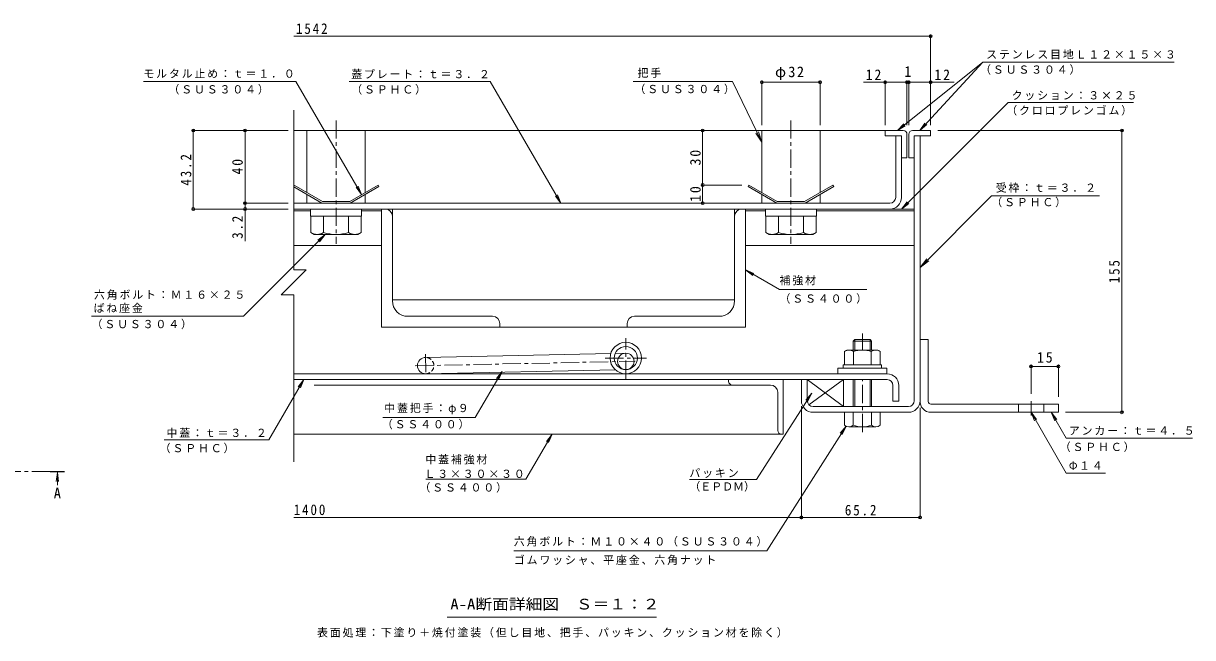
# Model space of a CAD drawing. Units: millimetres on the paper, enlarged 10 times, with parts at other scales. Extents: x -2620 to 2706, y -1962 to 1715.
# Drawn here: x -506 to 2706, y -40 to 1648 of the extents above; entities that cross this region are included whole.
import ezdxf
from ezdxf.enums import TextEntityAlignment as Align

# ---------------------------------------------------------------- set-up
doc = ezdxf.new("R2010")
doc.units = ezdxf.units.MM
doc.header["$LTSCALE"] = 10
doc.header["$PDMODE"] = 32
doc.header["$PDSIZE"] = 8
doc.linetypes.add('CHAIN1', pattern=[8, 5, -1, 1, -1])
doc.linetypes.add('DASHED1', pattern=[1.8, 1.2, -0.6])
for name, color, linetype, lineweight in [('0-2_仕上', 3, 'Continuous', 9), ('0-5_寸法', 2, 'DASHED1', 9), ('D-1', 2, 'Continuous', 9), ('D-2', 3, 'Continuous', 9), ('D-3', 4, 'Continuous', 9), ('D-5', 7, 'Continuous', 9), ('D-6', 6, 'Continuous', 9), ('D-7', 5, 'Continuous', 5), ('D-8', 5, 'Continuous', 5), ('D-9', 134, 'Continuous', 5), ('D-A', 3, 'Continuous', 9), ('D-B', 6, 'Continuous', 9), ('D-C', 5, 'Continuous', 5), ('D-E', 3, 'Continuous', 9), ('D-F', 7, 'Continuous', 9)]:
    doc.layers.add(name, color=color, linetype=linetype, lineweight=lineweight)
doc.styles.add('ＭＳ ゴシック', font='')
doc.styles.get('ＭＳ ゴシック').set_extended_font_data('MS Gothic')

msp = doc.modelspace()

# ---------------------------------------------------------------- linework, layer by layer
at = {"layer": '0-2_仕上', "color": 4, "linetype": 'CHAIN1'}
msp.add_line((-433.02, 416.02), (-1017.08, 416.02), dxfattribs=at)
at = {"layer": '0-2_仕上', "color": 4}
for q in [(-416.28, 389.24), (-409.76, 389.24), (-413.02, 378.42)]:
    msp.add_line((-413.02, 414.02), q, dxfattribs=at)
msp.add_solid([(-393.02, 414.02), (-393.02, 418.02), (-433.02, 414.02), (-433.02, 418.02)], dxfattribs=at)
at = {"layer": 'D-1'}
for p, q in [((1941.41, 611), (1941.41, 1339)), ((1957.41, 611), (1957.41, 1339)), ((1647.41, 611), (1647.41, 669)), ((1663.41, 595), (1925.41, 595)), ((1663.41, 579), (1773.91, 579)), ((1925.41, 579), (1823.91, 579))]:
    msp.add_line(p, q, dxfattribs=at)
msp.add_lwpolyline([(1631.41, 611), (1631.41, 669), (1647.41, 669)], dxfattribs=at)
for centre, radius, start, end in [((1663.41, 611), 32, 180, 270), ((1663.41, 611), 16, 180, 270), ((1925.41, 611), 16, 270, 0), ((1925.41, 611), 32, 270, 0)]:
    msp.add_arc(centre, radius, start, end, dxfattribs=at)
at = {"layer": 'D-2'}
for p, q in [((1906.41, 1339), (1890.41, 1339)), ((1890.41, 1170), (1890.41, 1339)), ((1906.41, 1170), (1906.41, 1339)), ((1874.41, 1154), (236.41, 1154)), ((236.41, 1138), (1874.41, 1138))]:
    msp.add_line(p, q, dxfattribs=at)
at = {"layer": 'D-2', "linetype": 'CHAIN1'}
for p, q in [((1148.91, 671.51), (1148.91, 782.49)), ((1092.17, 728.25), (1205.65, 728.25))]:
    msp.add_line(p, q, dxfattribs=at)
at = {"layer": 'D-2'}
for radius in [43.25, 31.75]:
    msp.add_circle((1148.91, 728.25), radius, dxfattribs=at)
for radius in [16, 32]:
    msp.add_arc((1874.41, 1170), radius, 270, 0, dxfattribs=at)
at = {"layer": 'D-3'}
for p, q in [((1861.41, 1354), (236.41, 1354)), ((1911.41, 1354), (1861.41, 1354)), ((1861.41, 1354), (1861.41, 1339)), ((1936.41, 1354), (1986.41, 1354)), ((1986.41, 1354), (1986.41, 1339)), ((1921.41, 1344), (1921.41, 1279)), ((1926.41, 1344), (1926.41, 1279)), ((1986.41, 1339), (1941.41, 1339)), ((1941.41, 1279), (1941.41, 1339)), ((1906.41, 1279), (1921.41, 1279)), ((1941.41, 1279), (1926.41, 1279)), ((237.22, 1204), (236.41, 1202.6)), ((236.41, 1198.7), (313.82, 1154)), ((237.22, 1204), (315.16, 1159)), ((468.11, 1204), (390.16, 1159)), ((470.61, 1199.67), (391.5, 1154)), ((468.11, 1204), (470.61, 1199.67)), ((1487.22, 1204), (1484.72, 1199.67)), ((1484.72, 1199.67), (1563.82, 1154)), ((1487.22, 1204), (1565.16, 1159)), ((1718.11, 1204), (1640.16, 1159)), ((1720.61, 1199.67), (1641.5, 1154)), ((1718.11, 1204), (1720.61, 1199.67)), ((315.16, 1159), (390.16, 1159)), ((1565.16, 1159), (1640.16, 1159)), ((313.82, 1154), (391.5, 1154)), ((1563.82, 1154), (1641.5, 1154))]:
    msp.add_line(p, q, dxfattribs=at)
msp.add_lwpolyline([(1861.41, 1339), (1906.41, 1339), (1906.41, 1279)], dxfattribs=at)
for centre, start, end in [((1911.41, 1344), 0, 90), ((1936.41, 1344), 90, 180)]:
    msp.add_arc(centre, 10, start, end, dxfattribs=at)
at = {"layer": 'D-5'}
for p, q in [((2129.96, 1541.4), (1895.32, 1354)), ((2129.96, 1541.4), (1956.44, 1354)), ((2129.96, 1541.4), (2655.8, 1541.4)), ((-176.3, 1488.75), (242.64, 1488.75)), ((389.12, 1488.75), (776.3, 1488.75)), ((970.59, 1154), (776.3, 1488.75)), ((1442.25, 1488.75), (1169, 1488.75)), ((1442.25, 1488.75), (1522.66, 1321.66)), ((2199.47, 1430.77), (1906.7, 1138)), ((2199.47, 1430.77), (2544.01, 1430.77)), ((1522.66, 1321.66), (1513.29, 1350.16)), ((1895.33, 1354.01), (1912.66, 1372.03)), ((1895.33, 1354.01), (1916.73, 1366.93)), ((1956.44, 1354), (1970.89, 1374.41)), ((1956.44, 1354), (1975.68, 1369.97)), ((1522.66, 1321.66), (1506.24, 1346.77)), ((423.02, 1177.97), (413.4, 1201.05)), ((970.59, 1154), (955.33, 1173.8)), ((970.59, 1154), (960.97, 1177.08)), ((1906.7, 1138), (1921.92, 1157.84)), ((2153.81, 1174.39), (1957.41, 977.31)), ((2153.81, 1174.39), (2450.15, 1174.39)), ((1906.7, 1138), (1926.53, 1153.22)), ((322.66, 1068), (302.83, 1052.78)), ((1957.41, 977.31), (1975.63, 1001.15)), ((1477.66, 970.66), (1497.5, 955.44)), ((1957.41, 977.31), (1981.18, 995.62)), ((98, 843.34), (-318.99, 843.34)), ((808.93, 691.65), (793.66, 671.86)), ((808.93, 691.65), (799.31, 668.58)), ((168.07, 503.18), (264.32, 669)), ((264.32, 669), (249.05, 649.2)), ((264.32, 669), (254.7, 645.93)), ((1508.17, 393.88), (1659.9, 631.99)), ((1659.9, 631.99), (1643.83, 612.84)), ((1659.9, 631.99), (1649.33, 609.33)), ((2262.41, 579), (2271.98, 555.91)), ((2262.41, 579), (2277.63, 559.17)), ((2262.41, 579), (2358.82, 412.01)), ((2317.71, 579), (2358.82, 507.79)), ((2317.71, 579), (2327.28, 555.91)), ((2317.71, 579), (2332.93, 559.17)), ((874.21, 395.06), (946.15, 519)), ((946.15, 519), (930.89, 499.2)), ((946.15, 519), (936.53, 495.93)), ((1535.95, 197.87), (1754.37, 540.63)), ((1754.37, 540.63), (1738.29, 521.48)), ((1754.37, 540.63), (1743.8, 517.97)), ((-119.65, 503.18), (168.07, 503.18)), ((2358.82, 507.79), (2706.26, 507.79)), ((599.39, 395.06), (874.21, 395.06)), ((1323.61, 393.88), (1508.17, 393.88)), ((2358.82, 412.01), (2466.88, 412.01)), ((841.22, 197.87), (1535.95, 197.87)), ((1232.93, 15.66), (657.93, 15.66))]:
    msp.add_line(p, q, dxfattribs=at)
for points in [[(242.64, 1488.75), (423.02, 1177.97), (407.75, 1197.77)], [(98, 843.34), (322.66, 1068), (307.44, 1048.17)], [(1811.26, 916.62), (1571.26, 916.62), (1477.66, 970.66), (1500.76, 961.09)], [(481.53, 564.74), (735.26, 564.74), (808.93, 691.65)]]:
    msp.add_lwpolyline(points, dxfattribs=at)
at = {"layer": 'D-6'}
for p, q in [((1941.41, 1248), (1941.41, 1233)), ((236.41, 1138), (1941.41, 1138)), ((236.41, 1133), (282.66, 1133)), ((422.66, 1133), (477.66, 1133)), ((1477.66, 1133), (1532.66, 1133)), ((1672.66, 1133), (1941.41, 1133)), ((236.41, 1038), (477.66, 1038)), ((1477.66, 1038), (1941.41, 1038)), ((598.44, 730), (1107.47, 740.64)), ((1119.79, 740.9), (1148.44, 741.5)), ((599.38, 685.01), (1120.21, 695.9)), ((1148.91, 696.5), (1149.38, 696.51)), ((1647.41, 669), (1647.41, 611)), ((1651.93, 599.86), (1747.41, 669))]:
    msp.add_line(p, q, dxfattribs=at)
at = {"layer": 'D-6', "linetype": 'CHAIN1'}
for p, q in [((598.25, 739.01), (599.51, 679.13)), ((570.4, 706.91), (1174.19, 719.53))]:
    msp.add_line(p, q, dxfattribs=at)
at = {"layer": 'D-6'}
msp.add_lwpolyline([(1663.41, 595), (1747.41, 595), (1747.41, 669), (1647.41, 669), (1747.41, 595)], dxfattribs=at)
msp.add_circle((1148.91, 719), 22.5, dxfattribs=at)
msp.add_arc((598.91, 707.5), 22.5, 90, 270, dxfattribs=at)
at = {"layer": 'D-6', "linetype": 'DASHED1'}
msp.add_arc((598.91, 707.5), 22.5, 270, 90, dxfattribs=at)
at = {"layer": 'D-7'}
for p, q in [((1777.97, 779), (1773.91, 774.94)), ((1823.91, 774.94), (1773.91, 774.94)), ((1773.91, 750), (1773.91, 774.94)), ((1819.85, 779), (1777.97, 779)), ((1777.97, 750), (1777.97, 779)), ((1819.85, 779), (1823.91, 774.94)), ((1819.85, 750), (1819.85, 779)), ((1823.91, 774.94), (1823.91, 751.5)), ((1823.91, 774.94), (1823.91, 750)), ((1773.91, 669), (1773.91, 595)), ((1777.97, 595), (1777.97, 669)), ((1819.85, 595), (1819.85, 669)), ((1823.91, 669), (1823.91, 595)), ((1847.91, 579), (1749.91, 579)), ((1749.91, 543.48), (1749.91, 579)), ((1773.91, 579), (1773.91, 543.48)), ((1823.91, 579), (1823.91, 543.48)), ((1847.91, 543.48), (1847.91, 579)), ((1835.91, 539), (1761.91, 539))]:
    msp.add_line(p, q, dxfattribs=at)
at = {"layer": 'D-7', "linetype": 'CHAIN1'}
for p, q in [((1798.91, 750), (1798.91, 795.64)), ((1798.91, 524.61), (1798.91, 669))]:
    msp.add_line(p, q, dxfattribs=at)
at = {"layer": 'D-7', "color": 2, "lineweight": 9}
for p, q in [((1749.84, 746.21), (1756.41, 750)), ((1749.84, 746.21), (1749.84, 710)), ((1841.41, 750), (1756.41, 750)), ((1774.38, 746.21), (1774.38, 710)), ((1823.45, 746.21), (1823.45, 710))]:
    msp.add_line(p, q, dxfattribs=at)
at = {"layer": 'D-7', "color": 6, "lineweight": 9}
for p, q in [((1746.41, 710), (1746.41, 700)), ((1746.41, 700), (1851.41, 700))]:
    msp.add_line(p, q, dxfattribs=at)
at = {"layer": 'D-7', "color": 134}
for p, q in [((1731.41, 700), (1731.41, 685)), ((1731.41, 700), (1866.41, 700)), ((1731.41, 685), (1866.41, 685)), ((1866.41, 700), (1866.41, 685))]:
    msp.add_line(p, q, dxfattribs=at)
at = {"layer": 'D-7', "color": 2, "lineweight": 9}
msp.add_lwpolyline([(1841.41, 750), (1847.99, 746.21), (1847.99, 710), (1749.84, 710)], dxfattribs=at)
at = {"layer": 'D-7', "color": 6, "lineweight": 9}
msp.add_lwpolyline([(1746.41, 710), (1851.41, 710), (1851.41, 700)], dxfattribs=at)
at = {"layer": 'D-7', "color": 2, "lineweight": 9}
for centre, radius, start, end in [((1764.32, 721.12), 28.97, 94.38438, 120), ((1761.34, 725.8), 24.21, 57.42749, 88.18784), ((1798.91, 668.8), 81.2, 72.41188, 107.5881), ((1836.48, 725.8), 24.21, 91.81215, 122.57249), ((1833.5, 721.12), 28.97, 59.99998, 85.6156)]:
    msp.add_arc(centre, radius, start, end, dxfattribs=at)
at = {"layer": 'D-7'}
for centre, radius, start, end in [((1761.91, 557.33), 18.33, 229.1022, 310.89809), ((1798.91, 611.08), 72.08, 249.70546, 290.29454), ((1835.91, 557.33), 18.33, 229.10191, 310.8978)]:
    msp.add_arc(centre, radius, start, end, dxfattribs=at)
at = {"layer": 'D-8'}
for p, q in [((1477.66, 1138), (1477.66, 813)), ((1477.66, 813), (477.66, 813))]:
    msp.add_line(p, q, dxfattribs=at)
msp.add_lwpolyline([(477.66, 813), (477.66, 1138), (1477.66, 1138)], dxfattribs=at)
at = {"layer": 'D-9'}
for p, q in [((477.66, 813), (477.66, 1138)), ((487.71, 1138), (477.66, 1138)), ((1467.62, 1138), (1477.66, 1138)), ((1477.66, 813), (1477.66, 1138)), ((507.66, 885.5), (507.66, 1118.05)), ((1447.66, 885.5), (1447.66, 1118.05)), ((550.16, 843), (782.71, 843)), ((1405.16, 843), (1172.62, 843)), ((802.66, 813), (477.66, 813)), ((802.66, 823.05), (802.66, 813)), ((1152.66, 823.05), (1152.66, 813)), ((1152.66, 813), (1477.66, 813))]:
    msp.add_line(p, q, dxfattribs=at)
for centre, radius, start, end in [((487.66, 1118), 20, 0.13706, 89.86294), ((1467.66, 1118), 20, 90.13706, 179.86294), ((550.16, 885.5), 42.5, 180, 270), ((1405.16, 885.5), 42.5, 270, 0), ((782.66, 823), 20, 0.13706, 89.86294), ((1172.66, 823), 20, 90.13706, 179.86294)]:
    msp.add_arc(centre, radius, start, end, dxfattribs=at)
at = {"layer": 'D-A'}
for p, q in [((1866.91, 685), (236.41, 685)), ((236.41, 669), (1866.91, 669)), ((1882.91, 653), (1882.91, 610)), ((1898.91, 653), (1898.91, 610)), ((1882.91, 610), (1898.91, 610))]:
    msp.add_line(p, q, dxfattribs=at)
for radius in [32, 16]:
    msp.add_arc((1866.91, 653), radius, 0, 90, dxfattribs=at)
at = {"layer": 'D-B', "color": 4}
for p, q in [((1447.66, 1138), (507.66, 1138)), ((1447.66, 888), (1447.66, 1138))]:
    msp.add_line(p, q, dxfattribs=at)
at = {"layer": 'D-B'}
for p, q in [((1431.41, 669), (292.94, 669)), ((1441.41, 654), (292.94, 654)), ((1431.41, 669), (1581.41, 669)), ((1431.41, 664), (1431.41, 669)), ((1441.41, 654), (1546.41, 654)), ((1581.41, 669), (1581.41, 519)), ((1566.41, 529), (1566.41, 634)), ((1576.41, 519), (236.41, 519)), ((1576.41, 519), (1581.41, 519))]:
    msp.add_line(p, q, dxfattribs=at)
at = {"layer": 'D-B', "color": 4}
msp.add_lwpolyline([(507.66, 1138), (507.66, 888), (1447.66, 888)], dxfattribs=at)
at = {"layer": 'D-B'}
for centre, radius, start, end in [((1441.41, 664), 10, 180, 270), ((1546.41, 634), 20, 0, 90), ((1576.41, 529), 10, 180, 270)]:
    msp.add_arc(centre, radius, start, end, dxfattribs=at)
at = {"layer": 'D-C', "color": 2, "linetype": 'CHAIN1', "lineweight": 9}
for p, q in [((352.66, 1381.68), (352.66, 1042.37)), ((1602.66, 1381.68), (1602.66, 1042.37))]:
    msp.add_line(p, q, dxfattribs=at)
at = {"layer": 'D-C', "color": 2, "lineweight": 9}
for p, q in [((272.66, 1354), (272.66, 1183.54)), ((272.66, 1354), (432.66, 1354)), ((432.66, 1354), (432.66, 1183.54)), ((1522.66, 1354), (1522.66, 1183.54)), ((1522.66, 1354), (1682.66, 1354)), ((1682.66, 1354), (1682.66, 1183.54)), ((272.66, 1177.77), (272.66, 1154)), ((432.66, 1177.77), (432.66, 1154)), ((1522.66, 1177.77), (1522.66, 1154)), ((1682.66, 1177.77), (1682.66, 1154)), ((272.66, 1154), (432.66, 1154)), ((1522.66, 1154), (1682.66, 1154))]:
    msp.add_line(p, q, dxfattribs=at)
at = {"layer": 'D-C', "color": 134}
for p, q in [((282.66, 1138), (282.66, 1118)), ((282.66, 1138), (422.66, 1138)), ((422.66, 1138), (422.66, 1118)), ((1532.66, 1138), (1532.66, 1118)), ((1532.66, 1138), (1672.66, 1138)), ((1672.66, 1138), (1672.66, 1118)), ((282.66, 1118), (422.66, 1118)), ((1532.66, 1118), (1672.66, 1118))]:
    msp.add_line(p, q, dxfattribs=at)
at = {"layer": 'D-C'}
for p, q in [((283.38, 1118), (283.38, 1073.36)), ((421.95, 1118), (283.38, 1118)), ((318.02, 1073.36), (318.02, 1118)), ((387.3, 1073.36), (387.3, 1118)), ((421.95, 1073.36), (421.95, 1118)), ((1533.38, 1118), (1533.38, 1073.36)), ((1671.95, 1118), (1533.38, 1118)), ((1568.02, 1073.36), (1568.02, 1118)), ((1637.3, 1073.36), (1637.3, 1118)), ((1671.95, 1073.36), (1671.95, 1118)), ((292.66, 1068), (283.38, 1073.36)), ((1542.66, 1068), (1533.38, 1073.36))]:
    msp.add_line(p, q, dxfattribs=at)
for points in [[(292.66, 1068), (412.66, 1068), (421.95, 1073.36)], [(1542.66, 1068), (1662.66, 1068), (1671.95, 1073.36)]]:
    msp.add_lwpolyline(points, dxfattribs=at)
for centre, radius, start, end in [((303.83, 1108.78), 40.89, 240, 265.61574), ((299.62, 1102.17), 34.18, 271.81354, 302.57069), ((352.66, 1182.64), 114.64, 252.41203, 287.58795), ((405.71, 1102.17), 34.18, 237.42929, 268.18645), ((401.5, 1108.78), 40.89, 274.38425, 299.99998), ((1553.83, 1108.78), 40.89, 240, 265.61574), ((1549.62, 1102.17), 34.18, 271.81354, 302.57069), ((1602.66, 1182.64), 114.64, 252.41203, 287.58795), ((1655.71, 1102.17), 34.18, 237.42929, 268.18645), ((1651.5, 1108.78), 40.89, 274.38425, 299.99998)]:
    msp.add_arc(centre, radius, start, end, dxfattribs=at)
at = {"layer": 'D-E'}
for p, q in [((1957.41, 779.01), (1957.41, 611)), ((1957.41, 779.01), (1979.91, 779.01)), ((1979.91, 609), (1979.91, 779.01)), ((1987.41, 601.5), (2337.41, 601.5)), ((2337.41, 579), (1987.41, 579)), ((2227.41, 579), (2227.41, 601.5)), ((2297.41, 579), (2297.41, 601.5)), ((2337.41, 601.5), (2337.41, 579))]:
    msp.add_line(p, q, dxfattribs=at)
at = {"layer": 'D-E', "linetype": 'CHAIN1'}
msp.add_line((2262.41, 570.27), (2262.41, 609.72), dxfattribs=at)
at = {"layer": 'D-E'}
for radius, start in [(30, 176.17647), (7.5, 180.00027)]:
    msp.add_arc((1987.41, 609), radius, start, 270, dxfattribs=at)
at = {"layer": 'D-F'}
for p, q in [((1986.41, 1612.99), (236.41, 1612.99)), ((1986.41, 1369), (1986.41, 1617.99)), ((1522.66, 1369), (1522.66, 1491.62)), ((1522.66, 1486.62), (1682.66, 1486.62)), ((1682.66, 1369), (1682.66, 1491.62)), ((1801.85, 1486.63), (1921.41, 1486.63)), ((1861.41, 1369), (1861.41, 1491.63)), ((1921.41, 1369), (1921.41, 1491.63)), ((1921.41, 1486.63), (1926.41, 1486.63)), ((1926.41, 1369), (1926.41, 1491.63)), ((1926.41, 1486.63), (2050.76, 1486.63)), ((236.41, 1409.77), (236.41, 970.91)), ((221.41, 1354), (-42.73, 1354)), ((-39.73, 1138), (-39.73, 1354)), ((102.76, 1154), (102.76, 1354)), ((1360.01, 1204), (1360.01, 1354)), ((2515.04, 1354), (2006.41, 1354)), ((2512.04, 579), (2512.04, 1354)), ((1357.01, 1204), (1467.22, 1204)), ((1360.01, 1154), (1360.01, 1204)), ((-42.73, 1138), (221.41, 1138)), ((221.41, 1154), (97.76, 1154)), ((102.76, 1138), (102.76, 1154)), ((102.76, 1138), (102.76, 1049.49)), ((270.82, 970.91), (202.01, 902.1)), ((236.41, 970.91), (270.82, 970.91)), ((236.41, 902.1), (202.01, 902.1)), ((236.41, 902.1), (236.41, 442.47)), ((2262.41, 708.25), (2262.41, 629.72)), ((2337.41, 708.25), (2337.41, 621.5)), ((2262.41, 705.25), (2337.41, 705.25)), ((1631.41, 596), (1631.41, 285.11)), ((1957.41, 287.11), (1957.41, 591)), ((2515.04, 579), (2357.41, 579)), ((1631.41, 290.11), (236.41, 290.11)), ((1631.41, 290.11), (1957.41, 290.11))]:
    msp.add_line(p, q, dxfattribs=at)
for p in [(1986.41, 1612.99), (1522.66, 1486.62), (1682.66, 1486.62), (1861.41, 1486.63), (1921.41, 1486.63), (1926.41, 1486.63), (1986.41, 1486.63), (-39.73, 1354), (102.76, 1354), (1360.01, 1354), (2512.04, 1354), (1360.01, 1204), (102.76, 1154), (1360.01, 1154), (-39.73, 1138), (102.76, 1138), (2262.41, 705.25), (2337.41, 705.25), (2512.04, 579), (1631.41, 290.11), (1957.41, 290.11)]:
    msp.add_point(p, dxfattribs=at)

# ---------------------------------------------------------------- texts
at = {"layer": '0-5_寸法', "style": 'ＭＳ ゴシック'}
msp.add_text('A', height=29.33, dxfattribs=at).set_placement((-423.02, 333.33), align=Align.BOTTOM_LEFT)
at = {"layer": 'D-5', "style": 'ＭＳ ゴシック'}
msp.add_text('（ＥＰＤＭ）', height=21.99, dxfattribs=at).set_placement((1323.61, 357.32), align=Align.BOTTOM_LEFT)
at = {"layer": 'D-5', "color": 2, "style": 'ＭＳ ゴシック', "width": 1.15}
msp.add_text('A-A断面詳細図\u3000Ｓ＝１：２', height=29.33, dxfattribs=at).set_placement((666.68, 28.16), align=Align.BOTTOM_LEFT)
at = {"layer": 'D-5', "char_height": 21.99, "attachment_point": 7, "style": 'ＭＳ ゴシック'}
for s, insert in [('\\T1.17;ステンレス目地Ｌ１２×１５×３', (2139.15, 1549.57)), ('\\T1.17;モルタル止め：ｔ＝１．０', (-176.7, 1497.76)), ('\\T1.17;蓋プレート：ｔ＝３．２', (394.45, 1496.3)), ('\\T1.17;把手', (1181.09, 1498.59)), ('\\T1.17;（ＳＵＳ３０４）', (2122.32, 1507.13)), ('\\T1.17;（ＳＵＳ３０４）', (-107.76, 1452.85)), ('\\T1.17;（ＳＰＨＣ）', (394.45, 1452.64)), ('\\T1.17;（ＳＵＳ３０４）', (1172.68, 1453.69)), ('\\T1.17;クッション：３×２５', (2209.02, 1437.1)), ('\\T1.17;（クロロプレンゴム）', (2194.21, 1395)), ('\\T1.17;受枠：ｔ＝３．２', (2165.31, 1182.94)), ('\\T1.17;（ＳＰＨＣ）', (2153.15, 1142.8)), ('\\T1.17;補強材', (1571.26, 928.1)), ('\\T1.17;六角ボルト：Ｍ１６×２５', (-312.46, 888.69)), ('\\T1.17;（ＳＳ４００）', (1571.26, 877.57)), ('\\T1.17;ばね座金', (-313.51, 851.97)), ('\\T1.17;（ＳＵＳ３０４）', (-318.99, 807.47)), ('\\T1.17;中蓋把手：φ９', (485.25, 573.62)), ('\\T1.17;（ＳＳ４００）', (478.61, 532.08)), ('\\T1.17;中蓋：ｔ＝３．２', (-113.22, 508.87)), ('\\T1.17;アンカー：ｔ＝４．５', (2366.13, 516.31)), ('\\T1.17;（ＳＰＨＣ）', (-131.89, 466.31)), ('\\T1.17;（ＳＰＨＣ）', (2341.15, 469.71)), ('\\T1.17;中蓋補強材', (598.1, 435.55)), ('\\T1.17;Ｌ３×３０×３０', (595.76, 398.36)), ('\\T1.17;パッキン', (1323.61, 398.71)), ('\\T1.17;Φ１４', (2366.13, 420.53)), ('\\T1.17;（ＳＳ４００）', (581.91, 358.23)), ('\\T1.17;六角ボルト：Ｍ１０×４０（ＳＵＳ３０４）', (841.22, 209.89)), ('\\T1.17;ゴムワッシャ、平座金、六角ナット', (841.22, 159.07)), ('\\T1.17;表面処理：下塗り＋焼付塗装（但し目地、把手、パッキン、クッション材を除く）', (300.43, -40.47))]:
    msp.add_mtext(s, dxfattribs=dict(at, insert=insert))
at = {"layer": 'D-F', "color": 2, "style": 'ＭＳ ゴシック'}
msp.add_text('1', height=29.33, dxfattribs=at).set_placement((1913.91, 1492.63), align=Align.BOTTOM_LEFT)
at = {"layer": 'D-F', "color": 2, "char_height": 29.33, "attachment_point": 7, "style": 'ＭＳ ゴシック'}
for s, insert in [('\\T1.28;\\W0.9;1542', (242.59, 1618.99)), ('\\T1.19;φ32', (1558.91, 1492.62)), ('\\T1.27;\\W0.95;12', (1807.95, 1492.63)), ('\\T1.27;\\W0.95;12', (1996.69, 1492.63)), ('\\T1.27;\\W0.95;15', (2278.66, 715.25)), ('\\T1.28;\\W0.9;1400', (236.41, 296.11)), ('\\T1.28;\\W0.9;65.2', (1750.66, 295.11))]:
    msp.add_mtext(s, dxfattribs=dict(at, insert=insert))
at = {"layer": 'D-F', "color": 2, "char_height": 29.33, "attachment_point": 7, "rotation": 90, "style": 'ＭＳ ゴシック'}
for s, insert in [('\\T1.28;\\W0.9;43.2', (-44.73, 1202.25)), ('\\T1.27;\\W0.95;30', (1355.01, 1257.75)), ('\\T1.27;\\W0.95;40', (96.76, 1232.75)), ('\\T1.27;\\W0.95;10', (1355.01, 1157.75)), ('\\T1.27;\\W0.9;3.2', (96.76, 1056.04)), ('\\T1.27;\\W0.9;155', (2506.04, 934))]:
    msp.add_mtext(s, dxfattribs=dict(at, insert=insert))

doc.saveas('drawing.dxf')
